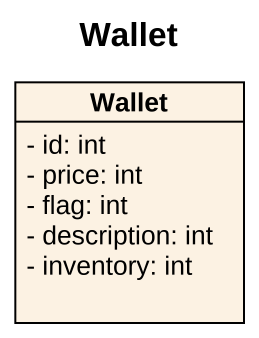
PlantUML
@startuml
title Wallet
hide circle
hide empty members
skinparam classAttributeIconSize 0
class Wallet {
  - id: int
  - price: int
  - flag: int
  - description: int
  - inventory: int
}
@enduml
